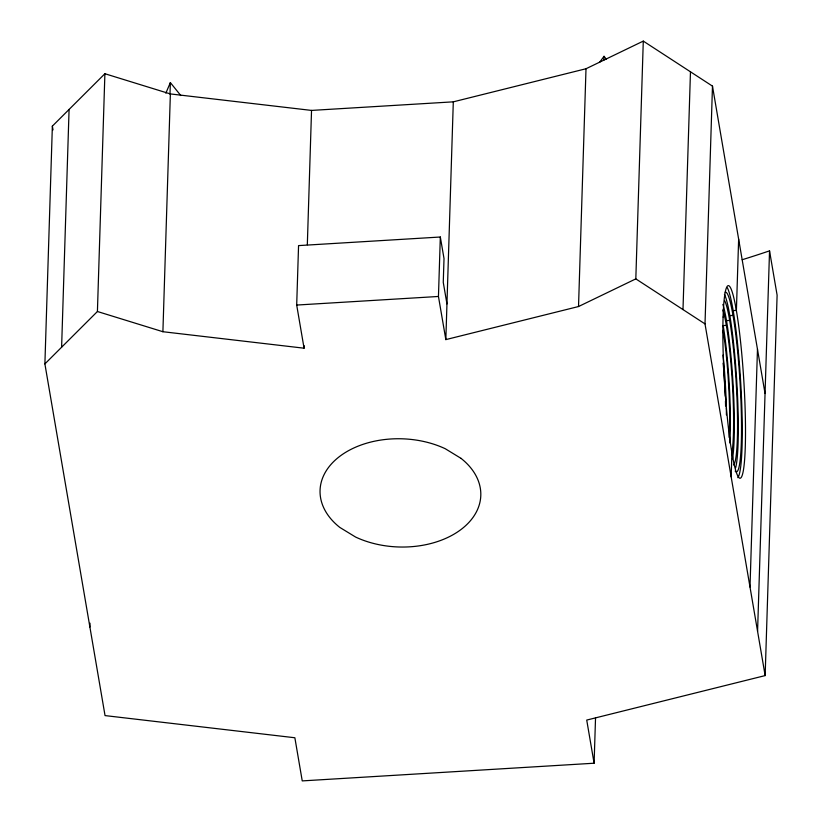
<?xml version="1.0" encoding="UTF-8"?>
<svg xmlns="http://www.w3.org/2000/svg" width="822" height="822" viewBox="0 0 822 822"><rect width="100%" height="100%" fill="white"/><g stroke="black" fill="none" stroke-linecap="round" stroke-linejoin="round"><path stroke-width="1.23" d="M595.539 717.688L594.101 763.217L302.239 780.9L294.862 737.755L105.041 715.592L44.891 363.91L52.361 126.126L104.897 73.723L170.37 93.934L311.538 110.415L453.302 101.836L586.004 68.75L643.287 41.1L712.479 86.125L765.046 393.522M61.609 347.233L69.079 109.449M44.891 363.91L97.417 311.507L104.897 73.723M89.886 627.011L90.009 623.179M170 94.016L170.36 82.601L180.809 95.558M304.15 345.651L304.068 348.199L162.9 331.718L170.37 93.934M304.068 348.199L296.691 305.054L298.561 245.603L440.325 237.013L444.014 258.581L443.264 282.357L446.952 303.935M307.325 244.73L311.538 110.415M594.101 763.217L586.723 720.072L765.148 675.592L705.009 323.909L635.817 278.884L578.524 306.534L445.832 339.609L438.455 296.465L440.325 237.013M445.832 339.609L453.302 101.836M578.524 306.534L586.004 68.75M603.913 60.129L604.026 56.317L606.451 59.297M635.817 278.884L643.287 41.1M682.99 309.586L690.47 71.802M705.009 323.909L712.479 86.125M731.169 476.873L731.909 453.097M738.639 239.089L736.399 310.418L733.203 310.613M750.003 587.021L757.473 349.237M757.576 631.306L769.536 250.854A915.194 615.935 1.8 0 1 742.184 259.731M765.148 675.592L777.109 295.139L769.536 250.854M165.849 93.174L170.36 82.601M599.485 62.462L604.026 56.317M296.691 305.054L438.455 296.465M729.854 315.607L733.049 315.412M726.514 320.601L729.71 320.405M726.36 325.399L723.165 325.584A77.032 7.737 86.5 0 1 729.792 442.935M97.417 311.507L162.9 331.718M52.361 126.126L53.019 129.917M727.367 287.813A96.493 9.689 86.5 0 1 740.941 386.741A96.493 9.689 86.5 0 1 737.807 477.654M725.138 292.211A90.009 9.032 86.5 0 1 740.211 385.436A90.009 9.032 86.5 0 1 735.166 471.078M724.418 294.338A90.009 9.032 86.5 0 1 736.543 377.781A90.009 9.032 86.5 0 1 735.659 467.697M724.655 300.667A83.515 8.384 86.5 0 1 736.399 386.289A83.515 8.384 86.5 0 1 733.686 464.975M722.877 304.407A83.515 8.384 86.5 0 1 732.854 380.442A83.515 8.384 86.5 0 1 732.494 458.851M722.846 309.956A77.032 7.737 86.5 0 1 732.31 382.209A77.032 7.737 86.5 0 1 731.549 454.628M723.021 330.382A70.538 7.079 86.5 0 1 729.114 437.427M723.052 355.063A70.538 7.079 86.5 0 1 726.258 405.225M726.319 407.722A70.538 7.079 86.5 0 1 726.422 414.925M723.144 363.201A64.054 6.432 86.5 0 1 723.576 368.143M723.792 370.681A64.054 6.432 86.5 0 1 725.292 396.255M725.456 401.228A64.054 6.432 86.5 0 1 725.579 406.109M461.008 458.347L445.267 448.73A80.412 54.118 1.8 0 0 340.123 456.066A80.412 54.118 1.8 0 0 339.856 527.447L355.597 537.054A80.412 54.118 1.8 0 0 460.731 529.728A80.412 54.118 1.8 0 0 461.008 458.347M723.083 317.035A96.493 9.689 86.5 0 0 737.745 475.897A96.493 9.689 86.5 0 0 741.629 352.34A96.493 9.689 86.5 0 0 723.083 317.035"/></g></svg>
